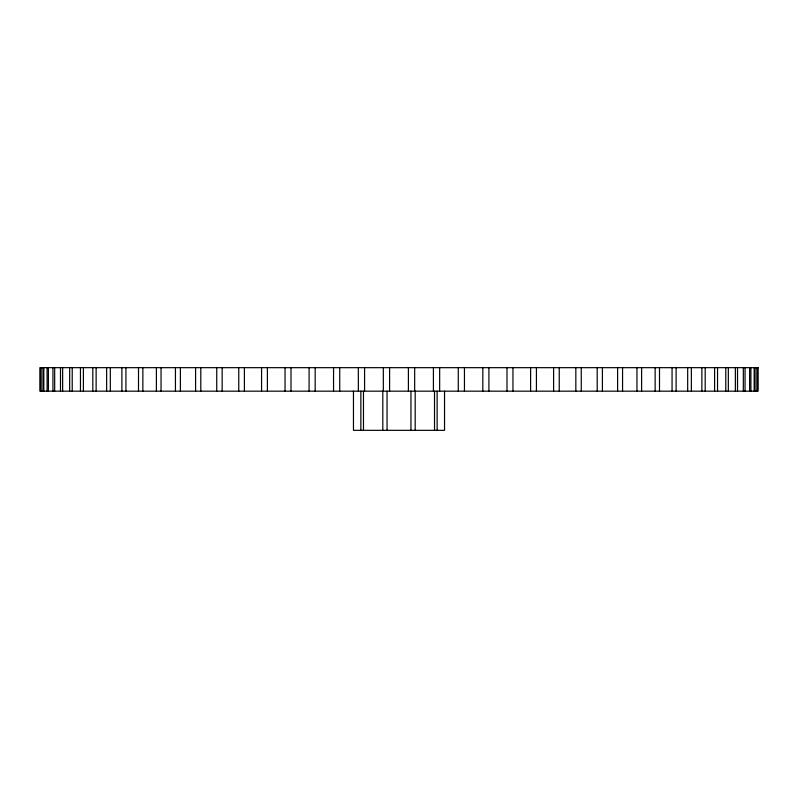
<?xml version="1.0" encoding="UTF-8"?>
<svg xmlns="http://www.w3.org/2000/svg" width="798" height="798" viewBox="0 0 798 798"><rect width="100%" height="100%" fill="white"/><g stroke="black" fill="none" stroke-linecap="round" stroke-linejoin="round"><path stroke-width="1.2" d="M757.442 367.669L757.442 391.17M757.003 367.669L757.003 391.17M755.038 367.669L755.038 391.17M754.17 367.669L754.17 391.17M750.908 367.669L750.908 391.17M749.601 367.669L749.601 391.17M745.053 367.669L745.053 391.17M743.327 367.669L743.327 391.17M737.512 367.669L737.512 391.17M735.367 367.669L735.367 391.17M728.335 367.669L728.335 391.17M725.781 367.669L725.781 391.17M717.542 367.669L717.542 391.17M714.599 367.669L714.599 391.17M705.193 367.669L705.193 391.17M701.871 367.669L701.871 391.17M691.357 367.669L691.357 391.17M687.677 367.669L687.677 391.17M676.106 367.669L676.106 391.17M672.066 367.669L672.066 391.17M659.497 367.669L659.497 391.17M655.138 367.669L655.138 391.17M641.612 367.669L641.612 391.17M636.954 367.669L636.954 391.17M622.56 367.669L622.56 391.17M617.612 367.669L617.612 391.17M602.41 367.669L602.41 391.17M597.203 367.669L597.203 391.17M581.263 367.669L581.263 391.17M575.837 367.669L575.837 391.17M559.238 367.669L559.238 391.17M553.603 367.669L553.603 391.17M536.426 367.669L536.426 391.17M530.61 367.669L530.61 391.17M512.954 367.669L512.954 391.17M506.989 367.669L506.989 391.17M488.915 367.669L488.915 391.17M482.83 367.669L482.83 391.17M464.446 367.669L464.446 391.17M458.271 367.669L458.271 391.17M444.536 391.17L444.536 430.331L353.464 430.331L353.464 391.17M439.658 367.669L439.658 391.17M437.144 391.17L437.144 430.331M434.521 391.17L434.521 430.331M433.414 367.669L433.414 391.17M415.189 391.17L415.189 430.331M414.671 367.669L414.671 391.17M410.95 391.17L410.95 430.331M408.396 367.669L408.396 391.17M389.604 367.669L389.604 391.17M387.05 391.17L387.05 430.331M383.329 367.669L383.329 391.17M382.811 391.17L382.811 430.331M364.586 367.669L364.586 391.17M363.479 391.17L363.479 430.331M360.856 391.17L360.856 430.331M358.342 367.669L358.342 391.17M339.729 367.669L339.729 391.17M333.554 367.669L333.554 391.17M315.17 367.669L315.17 391.17M309.085 367.669L309.085 391.17M291.011 367.669L291.011 391.17M285.046 367.669L285.046 391.17M267.39 367.669L267.39 391.17M261.574 367.669L261.574 391.17M244.397 367.669L244.397 391.17M238.762 367.669L238.762 391.17M222.163 367.669L222.163 391.17M216.737 367.669L216.737 391.17M200.797 367.669L200.797 391.17M195.59 367.669L195.59 391.17M180.388 367.669L180.388 391.17M175.44 367.669L175.44 391.17M161.046 367.669L161.046 391.17M156.388 367.669L156.388 391.17M142.862 367.669L142.862 391.17M138.503 367.669L138.503 391.17M125.934 367.669L125.934 391.17M121.895 367.669L121.895 391.17M110.323 367.669L110.323 391.17M106.643 367.669L106.643 391.17M96.129 367.669L96.129 391.17M92.807 367.669L92.807 391.17M83.401 367.669L83.401 391.17M80.458 367.669L80.458 391.17M72.219 367.669L72.219 391.17M69.665 367.669L69.665 391.17M62.633 367.669L62.633 391.17M60.488 367.669L60.488 391.17M54.673 367.669L54.673 391.17M52.947 367.669L52.947 391.17M48.399 367.669L48.399 391.17M47.092 367.669L47.092 391.17M43.83 367.669L43.83 391.17M42.962 367.669L42.962 391.17M40.997 367.669L40.997 391.17M40.558 367.669L40.558 391.17M758.1 367.669L39.9 367.669L39.9 391.17L758.1 391.17L758.1 367.669"/></g></svg>
